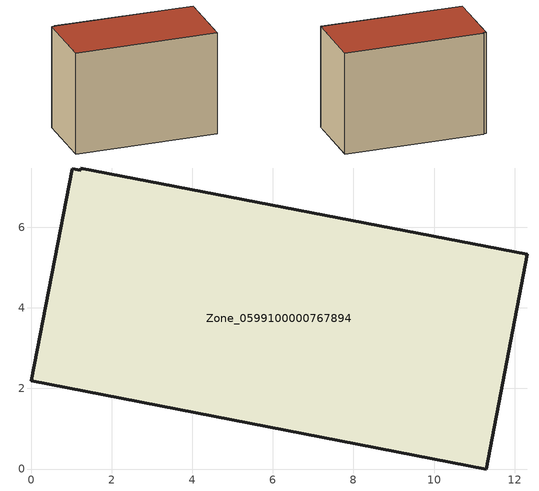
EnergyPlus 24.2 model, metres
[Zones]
Zone_0599100000767894
 floor ground (C_G): 1.24,7.47 12.32,5.33 11.29,0 0,2.19 1.02,7.46 1.23,7.41 z0
 wall outside (C_F): 11.29,0 12.32,5.33 1.24,7.47 1.23,7.41 1.02,7.46 0,2.19 11.29,0 z0:8.43
 roof outside (C_R): 12.32,5.33 1.24,7.47 1.23,7.41 1.02,7.46 0,2.19 11.29,0 z8.43
[BUILDING]
Pand.0599100000767894: North Axis=0; Terrain=City; Loads Convergence Tolerance Value=0.04; Temperature Convergence Tolerance Value=0.4; Solar Distribution=FullExterior; Maximum Number of Warmup Days=25; Minimum Number of Warmup Days=1
[Site:Location]
Rotterdam.The.Hague.AP_ZH_NLD Design_Conditions: Latitude=51.96; Longitude=4.45; Time Zone=1; Elevation=-4.5
[SITE:GROUNDTEMPERATURE:BUILDINGSURFACE]
18, 18, 18, 18, 18, 18, 18, 18, 18, 18, 18, 18
[MATERIAL] Thermal Absorptance=0.9; Solar Absorptance=0.7; Visible Absorptance=0.7
Name | Roughness | Thickness | Conductivity | Density | Specific Heat
G.TI.2006-2014 | MediumSmooth | 0.15 | 0.06 | 540 | 1210
F.TI.2006-2014 | Rough | 0.3 | 0.12 | 1920 | 840
R.TI.2006-2014 | MediumRough | 0.2 | 0.08 | 1500 | 1000
[CONSTRUCTION]
C_G: G.TI.2006-2014
C_F: F.TI.2006-2014
C_R: R.TI.2006-2014
[ZONE]
Zone_0599100000767894: Type=1; Multiplier=1; Ceiling Height=Autocalculate; Volume=Autocalculate; Floor Area=autocalculate; Part of Total Floor Area=Yes
[ZONEINFILTRATION:DESIGNFLOWRATE]
Infil_Zone_0599100000767894: Zone or ZoneList or Space or SpaceList=Zone_0599100000767894; Schedule=AlwaysOn; Design Flow Rate Calculation Method=Flow/Area; Flow Rate per Floor Area=0.0015; Constant Term Coefficient=1; Temperature Term Coefficient=0; Velocity Term Coefficient=0; Velocity Squared Term Coefficient=0
[HVACTEMPLATE:ZONE:IDEALLOADSAIRSYSTEM]
Zone_0599100000767894: Maximum Heating Supply Air Temperature=50; Minimum Cooling Supply Air Temperature=13; Maximum Heating Supply Air Humidity Ratio=0.0156; Minimum Cooling Supply Air Humidity Ratio=0.0077; Heating Limit=NoLimit; Cooling Limit=NoLimit; Dehumidification Control Type=ConstantSensibleHeatRatio; Cooling Sensible Heat Ratio=0.7; Dehumidification Setpoint=60; Humidification Control Type=None; Humidification Setpoint=30; Outdoor Air Method=None; Outdoor Air Flow Rate per Person=0.00944; Outdoor Air Flow Rate per Zone Floor Area=0; Outdoor Air Flow Rate per Zone=0; Demand Controlled Ventilation Type=None; Outdoor Air Economizer Type=NoEconomizer; Heat Recovery Type=None; Sensible Heat Recovery Effectiveness=0.7; Latent Heat Recovery Effectiveness=0.65
[ZONECONTROL:THERMOSTAT]
ThermostatControl_Zone_0599100000767894: Zone or ZoneList=Zone_0599100000767894; Control Type Schedule=DualSetpointControlType; Control 1=Thermostat_Zone_0599100000767894; Temperature Difference Between Cutout And Setpoint=0
[THERMOSTATSETPOINT:DUALSETPOINT]
Thermostat_Zone_0599100000767894: Heating Setpoint Temperature Schedule=HeatingSetpoint_Zone_0599100000767894; Cooling Setpoint Temperature Schedule=CoolingSetpoint_Zone_0599100000767894
[SCHEDULE:COMPACT]
HeatingSetpoint_Zone_0599100000767894: Through: 12/31, For: AllDays, Until: 24:00, 21
CoolingSetpoint_Zone_0599100000767894: Through: 12/31, For: AllDays, Until: 24:00, 24
DualSetpointControlType: Through: 12/31, For: AllDays, Until: 24:00, 4
AlwaysOn: Through: 12/31, For: AllDays, Until: 24:00, 1
